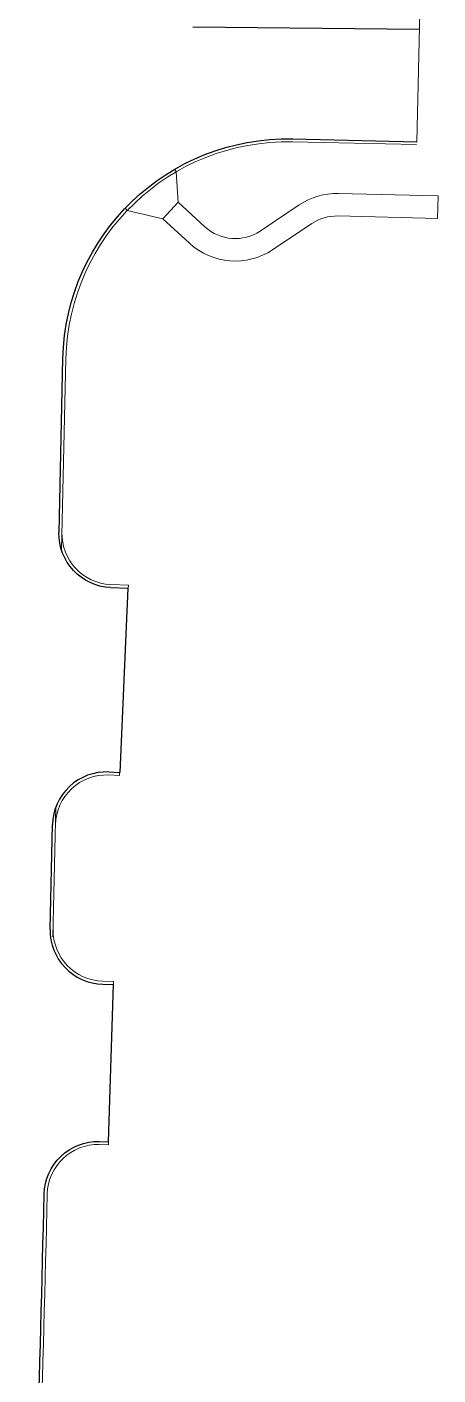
# Model space of a CAD drawing. Extents: x 2536801 to 2538856, y 7112140 to 7131569.
# Drawn here: x 2538311.9 to 2538403.3, y 7124739.6 to 7125039.5 of the extents above; entities that cross this region are included whole.
import ezdxf

# ---------------------------------------------------------------- set-up
doc = ezdxf.new("R2010")
doc.units = 0
doc.header["$LTSCALE"] = 100
doc.header["$MEASUREMENT"] = 0
for name, color, linetype, lineweight in [('D_BOC_FR', 3, 'Continuous', 13), ('D_BOC_MISC', 6, 'Continuous', 13), ('D_BOC_XST', 4, 'Continuous', 13), ('D_DRVWY_1', 6, 'Continuous', 30), ('D_FOC_FR', 3, 'Continuous', 30), ('D_FOC_XST', 4, 'Continuous', 30)]:
    doc.layers.add(name, color=color, linetype=linetype, lineweight=lineweight)

msp = doc.modelspace()

# ---------------------------------------------------------------- linework, layer by layer
at = {"layer": 'D_BOC_FR', "lineweight": 0}
for p, q in [((2538319.58, 7124923.1), (2538320.54, 7124965.71)), ((2538317.66, 7124837.14), (2538318.31, 7124865.99))]:
    msp.add_line(p, q, dxfattribs=at)
msp.add_arc((2532303.2, 7124913.92), 6014.67, 357.590071, 358.723659, dxfattribs=at)
at = {"layer": 'D_BOC_MISC'}
for p, q in [((2538344.73, 7125007.83), (2538345.06, 7125007.25)), ((2538345.06, 7125007.25), (2538345.49, 7125000.5)), ((2538342.1, 7124996.82), (2538345.49, 7125000.5)), ((2538345.49, 7125000.5), (2538351.42, 7124995.05)), ((2538363.74, 7124994.1), (2538372.45, 7124999.91)), ((2538381.13, 7125002.44), (2538403.31, 7125001.91)), ((2538403.31, 7125001.91), (2538403.21, 7124996.91)), ((2538334.2, 7124998.69), (2538333.72, 7124999.16)), ((2538334.2, 7124998.69), (2538342.1, 7124996.82)), ((2538342.1, 7124996.82), (2538348.03, 7124991.37)), ((2538381.02, 7124997.44), (2538403.21, 7124996.91)), ((2538366.52, 7124989.94), (2538375.22, 7124995.75))]:
    msp.add_line(p, q, dxfattribs=at)
at = {"layer": 'D_BOC_MISC', "extrusion": (0, 0, -1)}
for centre, radius, start, end in [((-2538380.78, 7124987.44), 15, 56.2516, 91.3496), ((-2538380.78, 7124987.44), 10, 56.2516, 91.3496), ((-2538358.19, 7125002.41), 10, 236.2516, 312.6006), ((-2538358.19, 7125002.41), 15, 236.2516, 312.6006)]:
    msp.add_arc(centre, radius, start, end, dxfattribs=at)
at = {"layer": 'D_BOC_XST', "linetype": 'Continuous', "lineweight": 0}
msp.add_line((2538370.96, 7125013.92), (2538398.55, 7125013.31), dxfattribs=at)
at = {"layer": 'D_BOC_XST', "linetype": 'Continuous', "lineweight": 0, "extrusion": (0, 0, -1)}
msp.add_arc((-2538369.86, 7124964.6), 49.33, 1.2828, 91.2799, dxfattribs=at)
at = {"layer": 'D_DRVWY_1'}
for p, q in [((2538330.48, 7124914.8), (2538334.42, 7124914.63)), ((2538332.65, 7124873.67), (2538334.42, 7124914.63)), ((2538330.07, 7124873.78), (2538332.49, 7124873.68)), ((2538328.76, 7124826.58), (2538331.14, 7124826.53)), ((2538330.03, 7124791.55), (2538331.14, 7124826.53)), ((2538327.97, 7124791.59), (2538330.03, 7124791.55))]:
    msp.add_line(p, q, dxfattribs=at)
at = {"layer": 'D_DRVWY_1', "lineweight": 0}
for p, q in [((2538330.51, 7124915.47), (2538334.45, 7124915.3)), ((2538334.42, 7124914.63), (2538334.45, 7124915.3)), ((2538330.04, 7124873.12), (2538332.46, 7124873.01)), ((2538332.49, 7124873.68), (2538332.46, 7124873.01)), ((2538328.77, 7124827.25), (2538331.16, 7124827.2)), ((2538331.14, 7124826.53), (2538331.16, 7124827.2)), ((2538327.96, 7124790.93), (2538330.01, 7124790.88)), ((2538330.03, 7124791.55), (2538330.01, 7124790.88))]:
    msp.add_line(p, q, dxfattribs=at)
at = {"layer": 'D_DRVWY_1', "extrusion": (0, 0, -1)}
for centre, start, end in [((-2538331, 7124926.79), 272.4844, 1.2828), ((-2538327.71, 7124779.6), 1.2772, 91.2828)]:
    msp.add_arc(centre, 12, start, end, dxfattribs=at)
at = {"layer": 'D_DRVWY_1', "lineweight": 0, "extrusion": (0, 0, -1)}
for centre, start, end in [((-2538331, 7124926.79), 272.4844, 1.2828), ((-2538327.71, 7124779.6), 1.7582, 91.2828)]:
    msp.add_arc(centre, 11.33, start, end, dxfattribs=at)
at = {"layer": 'D_DRVWY_1'}
for centre, start, end in [((2538329.55, 7124861.79), 87.5156, 178.7172), ((2538329.03, 7124838.58), 178.7172, 268.7172)]:
    msp.add_arc(centre, 12, start, end, dxfattribs=at)
at = {"layer": 'D_DRVWY_1', "lineweight": 0}
for centre, start, end in [((2538329.55, 7124861.79), 87.5156, 178.7172), ((2538329.03, 7124838.58), 178.7172, 268.7172)]:
    msp.add_arc(centre, 11.33, start, end, dxfattribs=at)
at = {"layer": 'D_FOC_FR'}
for p, q in [((2538319.01, 7124927.06), (2538319.87, 7124965.72)), ((2538317.03, 7124838.85), (2538317.55, 7124862.06))]:
    msp.add_line(p, q, dxfattribs=at)
msp.add_arc((2532303.2, 7124913.92), 6014, 357.590071, 358.722753, dxfattribs=at)
at = {"layer": 'D_FOC_XST', "lineweight": 13}
msp.add_line((2538398.57, 7125013.97), (2538400.45, 7125093.75), dxfattribs=at)
at = {"layer": 'D_FOC_XST'}
for p, q in [((2538348.75, 7125039.48), (2538399.16, 7125039.01)), ((2538370.98, 7125014.59), (2538398.57, 7125013.97))]:
    msp.add_line(p, q, dxfattribs=at)
at = {"layer": 'D_FOC_XST', "extrusion": (0, 0, -1)}
msp.add_arc((-2538369.86, 7124964.6), 50, 1.2828, 91.2799, dxfattribs=at)

doc.saveas('drawing.dxf')
